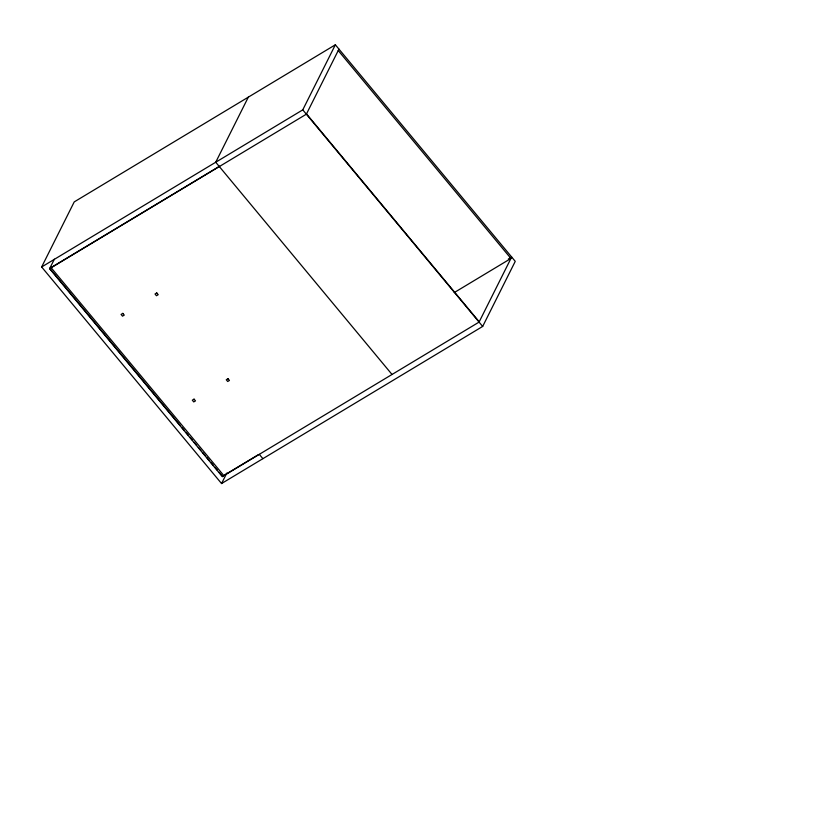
<?xml version="1.0" encoding="UTF-8"?>
<svg xmlns="http://www.w3.org/2000/svg" width="833" height="833" viewBox="0 0 833 833"><rect width="100%" height="100%" fill="white"/><g stroke="black" fill="none" stroke-linecap="round" stroke-linejoin="round"><path stroke-width="1.25" d="M41.65 266.976L74.231 201.898L335.355 44.784L515.252 261.354L482.671 326.432L221.557 483.546L41.65 266.976L302.764 109.862L335.355 44.784M508.328 259.032L511.66 257.022L479.069 322.1L222.307 476.601L49.605 268.684L54.353 259.188M51.052 267.612L223.754 475.528L222.307 476.601M248.317 97.159L215.726 162.227L392.031 374.475M338.948 49.116L306.367 114.183L49.605 268.684M221.557 483.546L226.795 473.092M219.568 166.215L49.741 268.403L180.105 425.33M454.245 292.581L510.931 258.469L338.229 50.563M224.848 474.872L258.574 454.579M306.513 113.902L479.214 321.809M302.764 109.862L482.671 326.432M259.302 454.339L262.895 458.671M181.771 427.329L184.26 430.328M185.915 432.327L188.404 435.326M190.07 437.325L192.558 440.324M194.224 442.323L196.713 445.322M198.369 447.321L200.868 450.32M202.523 452.319L205.012 455.318M206.678 457.317L209.166 460.316M210.822 462.315L213.321 465.314M214.976 467.313L217.465 470.312M219.131 472.311L221.62 475.31M122.815 313.375L121.077 314.426L122.513 316.155L124.252 315.103L122.815 313.375M156.76 292.945L155.021 293.997L156.458 295.725L158.197 294.684L156.76 292.945M194.058 399.142L192.319 400.184L193.756 401.923L195.495 400.871L194.058 399.142M228.003 378.713L226.264 379.765L227.701 381.493L229.439 380.442L228.003 378.713"/></g></svg>
